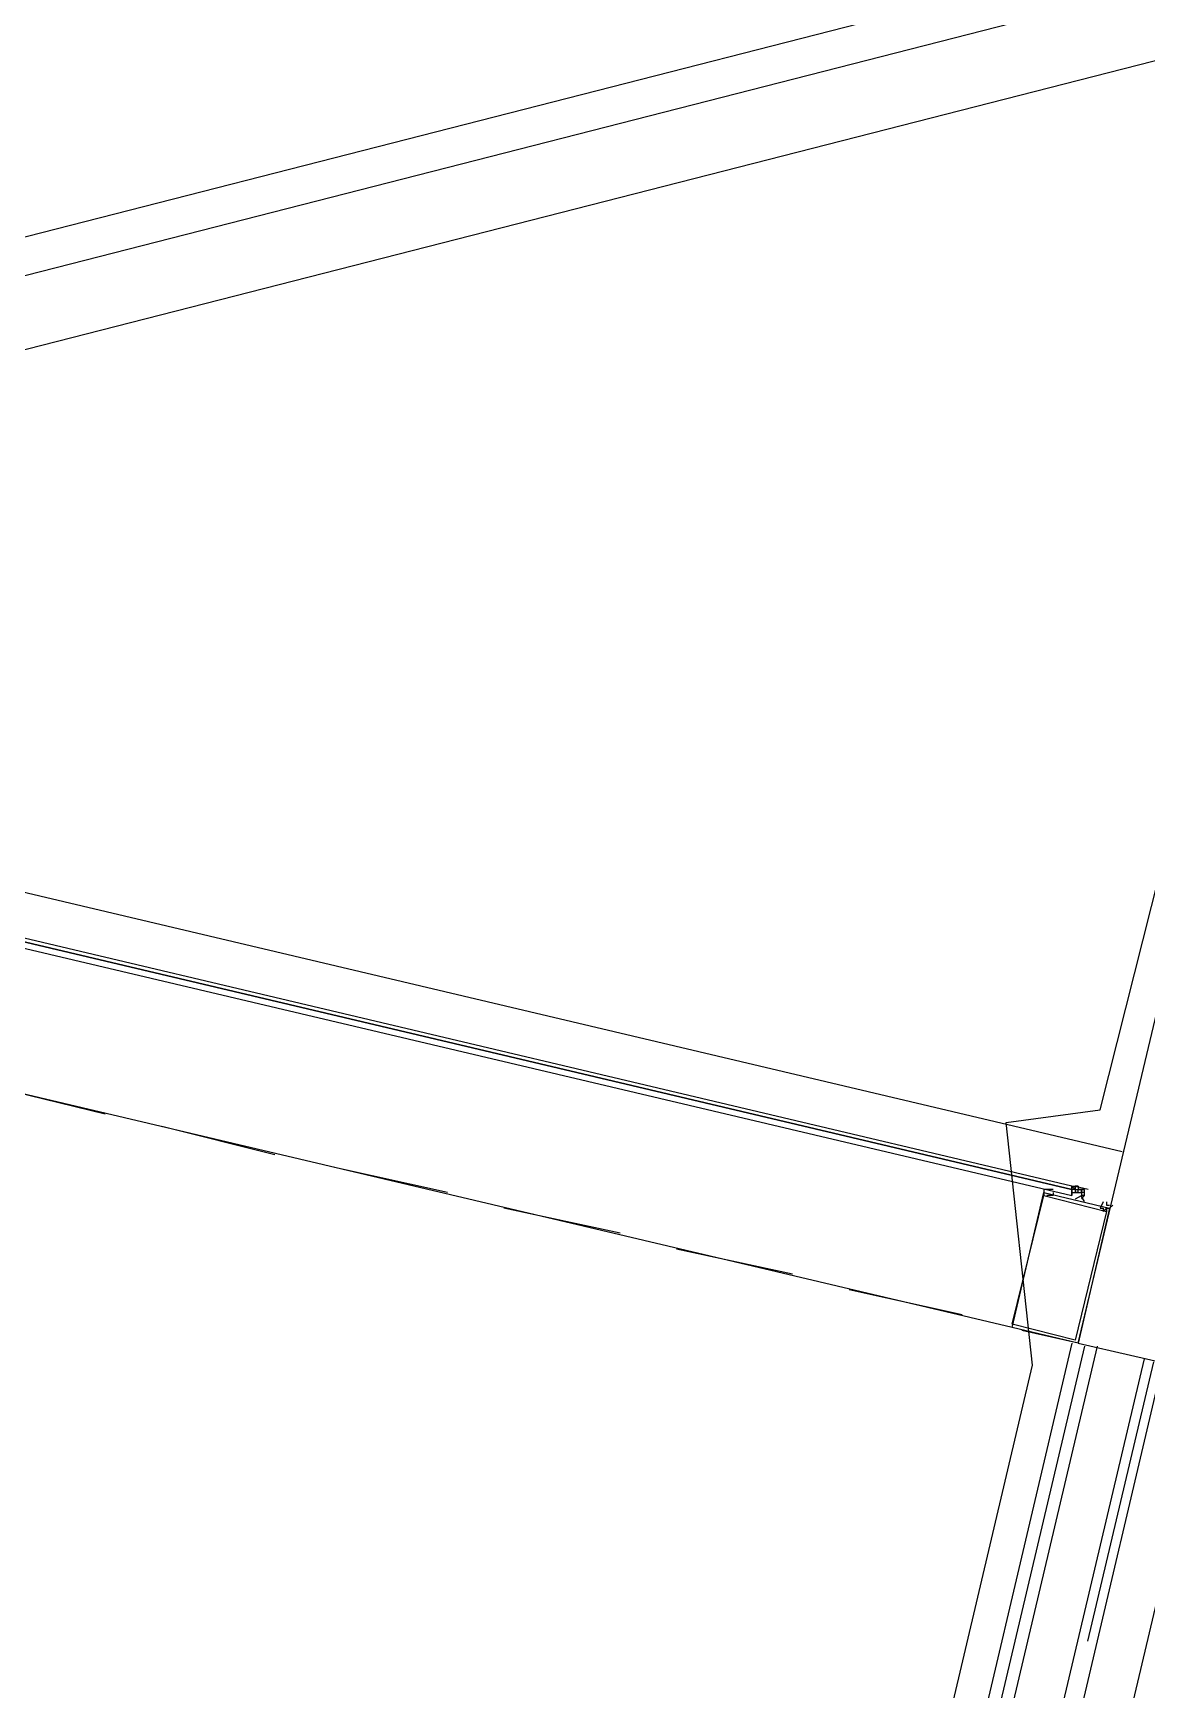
# Model space of a CAD drawing. Header units: feet. Extents: x -84 to 198, y -22 to 181.
# Drawn here: x 85.71 to 90.44, y 147.6 to 154.64 of the extents above; entities that cross this region are included whole.
import ezdxf

# ---------------------------------------------------------------- set-up
doc = ezdxf.new("R2010")
doc.units = ezdxf.units.FT
doc.layers.add('A-AREA-UNIDAD', color=30, linetype='CONTINUOUS')
doc.layers.add('A-LINEA', color=7, linetype='CONTINUOUS')

msp = doc.modelspace()

# ---------------------------------------------------------------- linework, layer by layer
at = {"layer": 'A-AREA-UNIDAD'}
msp.add_lwpolyline([(52.992, 132.7644), (73.12, 128.0178), (73.952, 131.4489), (75.44, 131.3778), (76.24, 132.6933), (77.248, 132.6933), (78.592, 130.6133), (79.328, 133.5289), (80.672, 133.5822), (86.032, 132.3378), (89.952, 148.9778), (89.84, 150.0089), (90.24, 150.0622), (92.64, 159.5733), (84.352, 159.2533), (75.28, 158.0089), (67.2, 156.0889), (59.072, 153.3333), (50.8, 149.5822)], dxfattribs=at)
at = {"layer": 'A-LINEA'}
for p, q in [((106.2631, 159.0395), (36.6895, 141.2395)), ((106.2631, 159.0395), (36.6895, 141.2395)), ((106.2378, 158.8683), (36.7876, 141.1026)), ((106.185, 158.5392), (36.9919, 140.8393)), ((90.1467, 149.0711), (91.4533, 154.5778)), ((90.3333, 149.8844), (75.4933, 153.3911)), ((86.0133, 150.0444), (85.52, 150.1644)), ((89.8667, 149.1378), (85.52, 150.1644)), ((86.7333, 149.8711), (86.2533, 149.9911)), ((87.4667, 149.7111), (86.9867, 149.8178)), ((90.12, 149.7378), (90.12, 149.7378)), ((90.12, 149.7378), (90.12, 149.7378)), ((90.12, 149.7378), (90.1333, 149.7378)), ((90.12, 149.7378), (90.12, 149.7378)), ((90.12, 149.7378), (90.1333, 149.7378)), ((90.12, 149.7378), (90.12, 149.7244)), ((90.1333, 149.7244), (90.12, 149.7378)), ((90.12, 149.7244), (90.12, 149.7244)), ((90.12, 149.7244), (90.12, 149.7111)), ((90.1333, 149.7244), (90.12, 149.7244)), ((90.12, 149.7244), (90.12, 149.7244)), ((90.12, 149.7244), (90.12, 149.7244)), ((90.12, 149.7244), (90.12, 149.7244)), ((90.12, 149.7244), (90.12, 149.7244)), ((90.12, 149.7244), (90.12, 149.7244)), ((90.12, 149.7244), (90.12, 149.7244)), ((90.1333, 149.7244), (90.12, 149.7244)), ((90.12, 149.7244), (90.12, 149.7244)), ((90.12, 149.7244), (90.12, 149.7244)), ((90.12, 149.7244), (90.12, 149.7244)), ((90.12, 149.7244), (90.12, 149.7244)), ((90.12, 149.7244), (90.12, 149.7244)), ((90.12, 149.7244), (90.12, 149.7244)), ((90.12, 149.7111), (90.12, 149.7111)), ((90.12, 149.7111), (90.12, 149.7111)), ((90.12, 149.7111), (90.12, 149.7111)), ((90.12, 149.7111), (90.12, 149.7111)), ((90.12, 149.7111), (90.12, 149.7111)), ((90.12, 149.7111), (90.12, 149.7111)), ((90.12, 149.7111), (90.12, 149.6978)), ((90.12, 149.7111), (90.12, 149.7111)), ((90.12, 149.7111), (90.12, 149.6978)), ((90.12, 149.7111), (90.12, 149.6978)), ((90.12, 149.7111), (90.12, 149.7111)), ((90.12, 149.7111), (90.12, 149.7111)), ((90.12, 149.7111), (90.12, 149.7111)), ((90.12, 149.7111), (90.12, 149.7111)), ((90.12, 149.7111), (90.12, 149.7111)), ((90.12, 149.7111), (90.12, 149.7111)), ((90.12, 149.7111), (90.1333, 149.7111)), ((90.12, 149.7111), (90.12, 149.7111)), ((90.12, 149.6978), (90.12, 149.6978)), ((90.12, 149.6978), (90.12, 149.6978)), ((90.133, 149.7383), (90.1894, 149.725)), ((90.1333, 149.7378), (90.1333, 149.7378)), ((90.1333, 149.7378), (90.1333, 149.7244)), ((90.1333, 149.7378), (90.1333, 149.7378)), ((90.1333, 149.7378), (90.1333, 149.7378)), ((90.1333, 149.7378), (90.1333, 149.7378)), ((90.1333, 149.7378), (90.1333, 149.7378)), ((90.1333, 149.7378), (90.1333, 149.7378)), ((90.1333, 149.7378), (90.1333, 149.7378)), ((90.1333, 149.7378), (90.1333, 149.7378)), ((90.1333, 149.7378), (90.1333, 149.7378)), ((90.1467, 149.7378), (90.1333, 149.7378)), ((90.1333, 149.7378), (90.1333, 149.7378)), ((90.1333, 149.7378), (90.1333, 149.7378)), ((90.1467, 149.7378), (90.1333, 149.7378)), ((90.1333, 149.7378), (90.1333, 149.7378)), ((90.1333, 149.7378), (90.1333, 149.7378)), ((90.1333, 149.7378), (90.1333, 149.7378)), ((90.1333, 149.7378), (90.1333, 149.7378)), ((90.1333, 149.7378), (90.1333, 149.7378)), ((90.1333, 149.7378), (90.1333, 149.7378)), ((90.1333, 149.7244), (90.1333, 149.7378)), ((90.1333, 149.7378), (90.1333, 149.7378)), ((90.1333, 149.7378), (90.1333, 149.7378)), ((90.1333, 149.7378), (90.1333, 149.7378)), ((90.1333, 149.7378), (90.1333, 149.7378)), ((90.1333, 149.7378), (90.1333, 149.7378)), ((90.1333, 149.7378), (90.1333, 149.7378)), ((90.1333, 149.7244), (90.1333, 149.7244)), ((90.1333, 149.7244), (90.1333, 149.7244)), ((90.1333, 149.7244), (90.1333, 149.7244)), ((90.1333, 149.7244), (90.1333, 149.7244)), ((90.1333, 149.7244), (90.1333, 149.7244)), ((90.1333, 149.7244), (90.1333, 149.7244)), ((90.1333, 149.7244), (90.1333, 149.7244)), ((90.1333, 149.7244), (90.1333, 149.7244)), ((90.1333, 149.7244), (90.1333, 149.7244)), ((90.1333, 149.7244), (90.1333, 149.7111)), ((90.1333, 149.7244), (90.1333, 149.7244)), ((90.1333, 149.7244), (90.1333, 149.7244)), ((90.1333, 149.7244), (90.1333, 149.7111)), ((90.1333, 149.7244), (90.1333, 149.7244)), ((90.1333, 149.7244), (90.1467, 149.7244)), ((90.1333, 149.7244), (90.1333, 149.7244)), ((90.1333, 149.7244), (90.1467, 149.7244)), ((90.1333, 149.7244), (90.1333, 149.7111)), ((90.1333, 149.7244), (90.1333, 149.7244)), ((90.1333, 149.7244), (90.1333, 149.7244)), ((90.1333, 149.7244), (90.1333, 149.7244)), ((90.1333, 149.7244), (90.1333, 149.7244)), ((90.1333, 149.7244), (90.1333, 149.7244)), ((90.1333, 149.7244), (90.1333, 149.7244)), ((90.1333, 149.7244), (90.1333, 149.7244)), ((90.1333, 149.7111), (90.1333, 149.7111)), ((90.1467, 149.7111), (90.1333, 149.7111)), ((90.1333, 149.7111), (90.1333, 149.7111)), ((90.1333, 149.7111), (90.1333, 149.7111)), ((90.1333, 149.7111), (90.1333, 149.7111)), ((90.1333, 149.7111), (90.1333, 149.7111)), ((90.1333, 149.7111), (90.1333, 149.7111)), ((90.1333, 149.7111), (90.1333, 149.7111)), ((90.1333, 149.7111), (90.1333, 149.7111)), ((90.1333, 149.7111), (90.1333, 149.7111)), ((90.1333, 149.7111), (90.1333, 149.7111)), ((90.1333, 149.7111), (90.1333, 149.7111)), ((90.1333, 149.7111), (90.1333, 149.7111)), ((90.1333, 149.7111), (90.1333, 149.7111)), ((90.1333, 149.7111), (90.1333, 149.7111)), ((90.1333, 149.7111), (90.1333, 149.7111)), ((90.1333, 149.7111), (90.1333, 149.7111)), ((90.1333, 149.7111), (90.1467, 149.7111)), ((90.1333, 149.7111), (90.1333, 149.7111)), ((90.1333, 149.7111), (90.1333, 149.7111)), ((90.1467, 149.7111), (90.1333, 149.7111)), ((90.1333, 149.7111), (90.1333, 149.7111)), ((90.1333, 149.7111), (90.1333, 149.7111)), ((90.1333, 149.7111), (90.1333, 149.7111)), ((90.1467, 149.7378), (90.1467, 149.7244)), ((90.1467, 149.7378), (90.1467, 149.7378)), ((90.1467, 149.7378), (90.1467, 149.7378)), ((90.1467, 149.7378), (90.1467, 149.7378)), ((90.1467, 149.7378), (90.1467, 149.7378)), ((90.1467, 149.7378), (90.1467, 149.7378)), ((90.1467, 149.7244), (90.1467, 149.7244)), ((90.16, 149.7244), (90.1467, 149.7244)), ((90.1467, 149.7244), (90.1467, 149.7244)), ((90.1467, 149.7244), (90.1467, 149.7244)), ((90.1467, 149.7244), (90.1467, 149.7244)), ((90.1467, 149.7244), (90.1467, 149.7244)), ((90.1467, 149.7244), (90.1467, 149.7244)), ((90.1467, 149.7244), (90.1467, 149.7244)), ((90.1467, 149.7244), (90.1467, 149.7244)), ((90.1467, 149.7244), (90.1467, 149.7244)), ((90.1467, 149.7244), (90.1467, 149.7244)), ((90.1467, 149.7244), (90.1467, 149.7244)), ((90.1467, 149.7244), (90.1467, 149.7244)), ((90.1467, 149.7244), (90.1467, 149.7244)), ((90.1467, 149.7244), (90.1467, 149.7244)), ((90.1467, 149.7244), (90.1467, 149.7244)), ((90.1467, 149.7244), (90.1467, 149.7244)), ((90.1467, 149.7244), (90.1467, 149.7244)), ((90.1467, 149.7244), (90.1467, 149.7244)), ((90.1467, 149.7244), (90.1467, 149.7244)), ((90.1467, 149.7244), (90.1467, 149.7244)), ((90.1467, 149.7244), (90.1467, 149.7244)), ((90.1467, 149.7244), (90.1467, 149.7244)), ((90.1467, 149.7244), (90.16, 149.7244)), ((90.1467, 149.7244), (90.1467, 149.7244)), ((90.1467, 149.7244), (90.1467, 149.7244)), ((90.1467, 149.7244), (90.16, 149.7244)), ((90.1467, 149.7244), (90.16, 149.7244)), ((90.1467, 149.7111), (90.1467, 149.7244)), ((90.1467, 149.7244), (90.1467, 149.7244)), ((90.16, 149.7244), (90.1467, 149.7244)), ((90.1467, 149.7111), (90.1467, 149.7244)), ((90.1467, 149.7244), (90.1467, 149.7244)), ((90.1467, 149.7244), (90.1467, 149.7244)), ((90.1467, 149.7111), (90.1467, 149.7111)), ((90.1467, 149.7111), (90.1467, 149.7111)), ((90.1467, 149.7111), (90.1467, 149.7111)), ((90.1467, 149.7111), (90.1467, 149.7111)), ((90.1467, 149.7111), (90.1467, 149.7111)), ((90.1467, 149.7111), (90.1467, 149.7111)), ((90.1467, 149.7111), (90.16, 149.7111)), ((90.1467, 149.7111), (90.1467, 149.7111)), ((90.16, 149.7244), (90.16, 149.7244)), ((90.16, 149.7244), (90.16, 149.7244)), ((90.16, 149.7244), (90.16, 149.7244)), ((90.16, 149.7244), (90.16, 149.7244)), ((90.16, 149.7244), (90.16, 149.7244)), ((90.16, 149.7244), (90.16, 149.7244)), ((90.16, 149.7244), (90.16, 149.7244)), ((90.16, 149.7244), (90.16, 149.7244)), ((90.16, 149.7244), (90.16, 149.7244)), ((90.1733, 149.7244), (90.16, 149.7244)), ((90.16, 149.7244), (90.16, 149.7111)), ((90.16, 149.7111), (90.16, 149.7244)), ((90.1733, 149.7244), (90.16, 149.7244)), ((90.16, 149.7244), (90.16, 149.7244)), ((90.16, 149.7244), (90.16, 149.7111)), ((90.1733, 149.7244), (90.16, 149.7244)), ((90.16, 149.7244), (90.16, 149.7244)), ((90.16, 149.7244), (90.16, 149.7244)), ((90.16, 149.7244), (90.16, 149.7244)), ((90.16, 149.7244), (90.16, 149.7244)), ((90.16, 149.7244), (90.16, 149.7244)), ((90.16, 149.7244), (90.16, 149.7244)), ((90.16, 149.7244), (90.16, 149.7244)), ((90.16, 149.7244), (90.1733, 149.7244)), ((90.16, 149.7244), (90.16, 149.7244)), ((90.16, 149.7244), (90.16, 149.7244)), ((90.16, 149.7244), (90.16, 149.7244)), ((90.16, 149.7244), (90.16, 149.7244)), ((90.1733, 149.7111), (90.16, 149.7111)), ((90.16, 149.7111), (90.16, 149.7111)), ((90.16, 149.7111), (90.16, 149.6978)), ((90.16, 149.7111), (90.16, 149.7111)), ((90.16, 149.7111), (90.16, 149.7111)), ((90.1733, 149.7111), (90.16, 149.7111)), ((90.16, 149.7111), (90.16, 149.7111)), ((90.16, 149.7111), (90.16, 149.7111)), ((90.16, 149.7111), (90.16, 149.7111)), ((90.16, 149.7111), (90.16, 149.7111)), ((90.16, 149.7111), (90.16, 149.7111)), ((90.16, 149.7111), (90.16, 149.7111)), ((90.16, 149.7111), (90.16, 149.7111)), ((90.16, 149.7111), (90.16, 149.7111)), ((90.16, 149.7111), (90.16, 149.7111)), ((90.16, 149.7111), (90.16, 149.7111)), ((90.16, 149.7111), (90.16, 149.7111)), ((90.16, 149.7111), (90.16, 149.7111)), ((90.16, 149.7111), (90.16, 149.7111)), ((90.16, 149.7111), (90.16, 149.7111)), ((90.16, 149.7111), (90.16, 149.7111)), ((90.16, 149.7111), (90.16, 149.7111)), ((90.16, 149.7111), (90.16, 149.7111)), ((90.16, 149.6978), (90.16, 149.6978)), ((90.1733, 149.6978), (90.16, 149.6978)), ((90.1733, 149.6978), (90.16, 149.6978)), ((90.16, 149.6978), (90.16, 149.6978)), ((90.16, 149.6978), (90.16, 149.6978)), ((90.16, 149.6978), (90.16, 149.6978)), ((90.16, 149.6978), (90.16, 149.6978)), ((90.16, 149.6978), (90.16, 149.6978)), ((90.16, 149.6978), (90.1733, 149.6978)), ((90.16, 149.6978), (90.16, 149.6978)), ((90.16, 149.6978), (90.16, 149.6978)), ((90.16, 149.6978), (90.16, 149.6978)), ((90.16, 149.6978), (90.16, 149.6978)), ((90.16, 149.6978), (90.1733, 149.6978)), ((90.16, 149.6978), (90.16, 149.6978)), ((90.16, 149.6978), (90.1733, 149.6978)), ((90.16, 149.6844), (90.16, 149.6844)), ((90.16, 149.6844), (90.16, 149.6844)), ((90.16, 149.6844), (90.16, 149.6844)), ((90.1733, 149.7244), (90.1733, 149.7244)), ((90.1733, 149.7244), (90.1733, 149.7244)), ((90.1733, 149.7244), (90.1733, 149.7244)), ((90.1733, 149.7244), (90.1733, 149.7244)), ((90.1733, 149.7244), (90.1733, 149.7244)), ((90.1733, 149.7244), (90.1733, 149.7244)), ((90.1733, 149.7244), (90.1733, 149.7244)), ((90.1733, 149.7244), (90.1733, 149.7244)), ((90.1733, 149.7244), (90.1733, 149.7244)), ((90.1733, 149.7244), (90.1733, 149.7244)), ((90.1733, 149.7244), (90.1733, 149.7244)), ((90.1733, 149.7244), (90.1733, 149.7244)), ((90.1733, 149.7244), (90.1733, 149.7244)), ((90.1733, 149.7111), (90.1733, 149.7111)), ((90.1733, 149.7111), (90.1733, 149.7111)), ((90.1733, 149.7111), (90.1733, 149.7111)), ((90.1733, 149.7111), (90.1733, 149.7111)), ((90.1733, 149.7111), (90.1733, 149.7111)), ((90.1733, 149.7111), (90.1733, 149.7111)), ((90.1733, 149.7111), (90.1733, 149.7111)), ((90.1733, 149.7111), (90.1733, 149.7111)), ((90.1733, 149.7111), (90.1733, 149.7111)), ((90.1733, 149.7111), (90.1733, 149.7111)), ((90.1733, 149.7111), (90.1733, 149.7111)), ((90.1733, 149.7111), (90.1733, 149.7111)), ((90.1733, 149.7111), (90.1733, 149.7111)), ((90.1733, 149.7111), (90.1733, 149.7111)), ((90.1733, 149.7111), (90.1733, 149.7111)), ((90.1733, 149.7111), (90.1733, 149.7111)), ((90.1733, 149.7111), (90.1733, 149.7111)), ((90.1733, 149.7111), (90.1733, 149.7111)), ((90.1733, 149.6978), (90.1733, 149.6978)), ((90.1733, 149.6978), (90.1733, 149.6978)), ((90.1733, 149.6978), (90.1733, 149.6978)), ((90.1733, 149.6978), (90.1733, 149.6978)), ((88.2, 149.5378), (87.7067, 149.6444)), ((88.9333, 149.3644), (88.44, 149.4711)), ((89.6533, 149.1911), (89.1733, 149.2978)), ((90.1467, 149.0711), (89.9067, 149.1244)), ((90.1733, 149.0578), (85.4, 128.8711)), ((90.2267, 149.0578), (85.4533, 128.8578)), ((90.12, 149.0711), (86.2533, 132.6844)), ((90.1467, 149.0711), (90.7867, 148.9244)), ((90.4267, 149.0044), (85.6533, 128.8044)), ((90.5067, 148.9911), (85.7333, 128.7911)), ((90.4667, 148.9911), (90.1867, 147.8044)), ((90.7067, 148.9378), (85.9333, 128.7378))]:
    msp.add_line(p, q, dxfattribs=at)
for points in [[(90.12, 149.7378), (85.56, 150.8178), (85.5467, 150.8044), (90.12, 149.7244), (90.12, 149.7378)], [(90.12, 149.7111), (90.12, 149.7244), (85.5467, 150.8044), (85.5467, 150.7778), (90.12, 149.6978), (90.12, 149.7111)], [(90.1467, 149.0711), (89.8667, 149.1378), (90, 149.7111), (90.28, 149.6444), (90.1467, 149.0711)], [(90.1333, 149.0844), (89.8667, 149.1511), (90, 149.6978), (90.2667, 149.6311), (90.1333, 149.0844)], [(90.0267, 149.7244), (90.0133, 149.7244), (90.0133, 149.7244), (90, 149.7244), (90, 149.7244), (90, 149.7244), (90, 149.7111), (90, 149.7111), (90, 149.6978), (90, 149.6978), (90, 149.6978), (90, 149.6978), (90, 149.6978), (90, 149.6978)], [(90.04, 149.7111), (90.04, 149.7111), (90.04, 149.6978), (90.04, 149.6978), (90.0133, 149.6978), (90.0133, 149.6978), (90.0133, 149.6978), (90.0133, 149.6978), (90.0133, 149.6978), (90.0133, 149.6978), (90.0133, 149.6978)], [(90.04, 149.7244), (90.0267, 149.7244), (90.0267, 149.7244)], [(90.12, 149.6978), (90.12, 149.7111), (90.12, 149.7244), (90.12, 149.7378)], [(90.1333, 149.7244), (90.1333, 149.7244), (90.1333, 149.7111), (90.1333, 149.7111)], [(90.1728, 149.6732), (90.1585, 149.6971), (90.1342, 149.6835)], [(90.1733, 149.7111), (90.16, 149.7111), (90.16, 149.7244)], [(90.16, 149.6844), (90.1733, 149.6978), (90.1733, 149.7111), (90.1733, 149.7244), (90.1733, 149.7244)], [(90.2533, 149.6711), (90.2533, 149.6711), (90.2533, 149.6711), (90.2533, 149.6711), (90.24, 149.6444), (90.24, 149.6444), (90.2533, 149.6444), (90.2533, 149.6444), (90.2533, 149.6444), (90.2533, 149.6444), (90.2533, 149.6311), (90.2533, 149.6311)], [(90.2533, 149.6311), (90.2667, 149.6444), (90.2667, 149.6444)], [(90.2667, 149.6711), (90.2667, 149.6711), (90.2667, 149.6578), (90.28, 149.6578), (90.28, 149.6578)], [(90.2667, 149.6311), (90.2667, 149.6311), (90.2667, 149.6311), (90.2667, 149.6311), (90.2667, 149.6311), (90.2667, 149.6444), (90.2667, 149.6444), (90.28, 149.6444), (90.28, 149.6444), (90.2933, 149.6578), (90.2933, 149.6578)], [(90.2667, 149.6444), (90.2667, 149.6311), (90.2667, 149.6311)]]:
    msp.add_lwpolyline(points, dxfattribs=at)
msp.add_lwpolyline([(90.0133, 149.6978), (90.0133, 149.6978), (90.0133, 149.6978), (90.0133, 149.6978)], close=True, dxfattribs=at)

doc.saveas('drawing.dxf')
